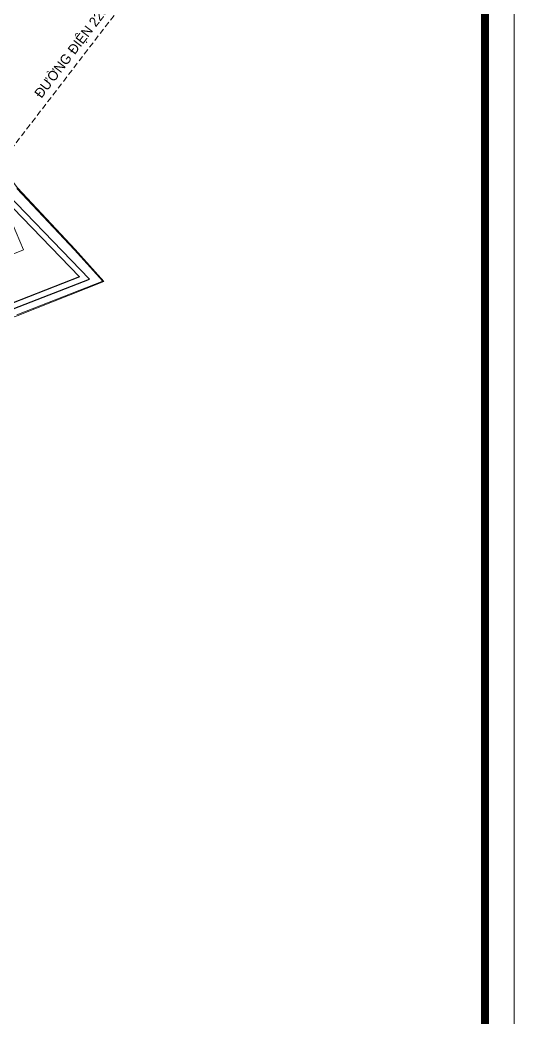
# Model space of a CAD drawing. Header units: inches. Extents: x 496359 to 501064, y 2374078 to 2377203.
# Drawn here: x 497673.1 to 497802.3, y 2376299.5 to 2376560.5 of the extents above; entities that cross this region are included whole.
import ezdxf

# ---------------------------------------------------------------- set-up
doc = ezdxf.new("R2010")
doc.units = ezdxf.units.IN
doc.header["$MEASUREMENT"] = 0
doc.linetypes.add('DASHED', pattern=[0.75, 0.5, -0.25])
doc.layers.add('chu', color=6, linetype='Continuous')
doc.layers.add('MANH', color=147, linetype='Continuous')
for name, color, linetype, lineweight in [('khung ten QH', 7, 'Continuous', 20), ('Khungbo', 32, 'Continuous', 25), ('LC Net dam 1', 30, 'Continuous', 30), ('LC Net manh', 239, 'Continuous', 5)]:
    doc.layers.add(name, color=color, linetype=linetype, lineweight=lineweight)
doc.styles.add('style1', font='')
doc.styles.get('style1').set_extended_font_data('.VnAvantH')

# ---------------------------------------------------------------- blocks, each defined once
blk = doc.blocks.new('Nền HT mới')
at = {"layer": 'MANH', "color": 1, "linetype": 'DASHED', "lineweight": 0, "ltscale": 3, "elevation": -28.38}
blk.add_lwpolyline([(338.8, 83.45), (320.94, 78.75), (340.42, 30.66), (364.41, 31.76), (393.69, 33.78), (433.64, 49.39), (462.8, 58.64), (490.97, 67.81), (516.49, 76.2), (548.21, 86.54), (576.26, 95.7), (610.19, 94.18), (634.86, 101.12), (676.11, 115.48), (714.18, 128.71), (753.35, 142.39), (783.93, 137.98), (839.41, 172.28), (890.57, 190.2), (916.29, 216.65), (939.12, 240.49), (989.34, 305.87)], dxfattribs=at)
at = {"layer": 'MANH', "color": 4, "lineweight": 0, "elevation": -28.38}
for points in [[(944.79, 202.6), (967.22, 211.47), (959.89, 219.62), (944.81, 235.71)], [(846.31, 302.75), (851.18, 288.03), (854.71, 277.58), (863.84, 279.87), (878.01, 277.41), (887.02, 275.08), (904.86, 269.73), (934.71, 249.33), (944.97, 235.84), (960.04, 219.76), (967.56, 211.39), (944.86, 202.41), (930.43, 197.73), (920.81, 192.17), (895.27, 181.97), (863.57, 176), (834.85, 162.67)]]:
    blk.add_lwpolyline(points, dxfattribs=at)
at = {"layer": 'MANH', "color": 2, "lineweight": 0, "elevation": -28.38}
for points in [[(946.56, 219.65), (943.65, 226.42)], [(939.83, 216.95), (946.56, 219.65)]]:
    blk.add_lwpolyline(points, dxfattribs=at)
at = {"layer": 'chu', "color": 6, "lineweight": 0, "style": 'style1'}
blk.add_text('§¦êNG §IÖN 220V', height=2.55, rotation=52.6736, dxfattribs=at).set_placement((951.2, 259.11, -28.38))

msp = doc.modelspace()

# ---------------------------------------------------------------- linework, layer by layer
at = {"layer": 'khung ten QH'}
msp.add_lwpolyline([(496359.34, 2377095.58), (496359.34, 2376074.98), (497802.25, 2376074.98), (497802.25, 2377095.58)], close=True, dxfattribs=at)
at = {"layer": 'Khungbo', "color": 0, "lineweight": 50, "const_width": 2.07}
msp.add_lwpolyline([(496366.92, 2377088), (496366.92, 2376082.57), (497794.67, 2376082.57), (497794.67, 2377088)], close=True, dxfattribs=at)
at = {"layer": 'LC Net dam 1'}
for points in [[(497576.88, 2376567.96), (497580.87, 2376556.29), (497588.24, 2376558.02), (497620.55, 2376550.87), (497630.67, 2376547.32), (497659.24, 2376527.59), (497663.77, 2376519.05), (497688.65, 2376493.36), (497670.88, 2376486.38), (497656.34, 2376481.79), (497621.49, 2376466.2), (497589.82, 2376460.23), (497558.73, 2376445.68), (497557.97, 2376422.34), (497553.35, 2376418.61), (497506.79, 2376416.32), (497505.43, 2376420.3), (497504.01, 2376419.82), (497505.23, 2376416.24), (497484.21, 2376415.21), (497477.84, 2376416.39), (497421.18, 2376402.79), (497349.41, 2376378.1)], [(497351.03, 2376377.07), (497421.6, 2376401.35), (497477.88, 2376414.86), (497484.11, 2376413.7), (497553.91, 2376417.14), (497559.45, 2376421.6), (497560.2, 2376444.71), (497590.28, 2376458.79), (497621.94, 2376464.76), (497656.88, 2376480.39), (497671.38, 2376484.97), (497691.29, 2376492.78), (497665, 2376519.94), (497660.4, 2376528.62), (497631.36, 2376548.67), (497620.96, 2376552.31), (497588.23, 2376559.56), (497581.85, 2376558.06), (497578.3, 2376568.44)]]:
    msp.add_lwpolyline(points, dxfattribs=at)

# ---------------------------------------------------------------- block references
at = {"layer": 'LC Net manh'}
msp.add_blockref('Nền HT mới', (496727.52, 2376280.77, 2.92), dxfattribs=at)

doc.saveas('drawing.dxf')
